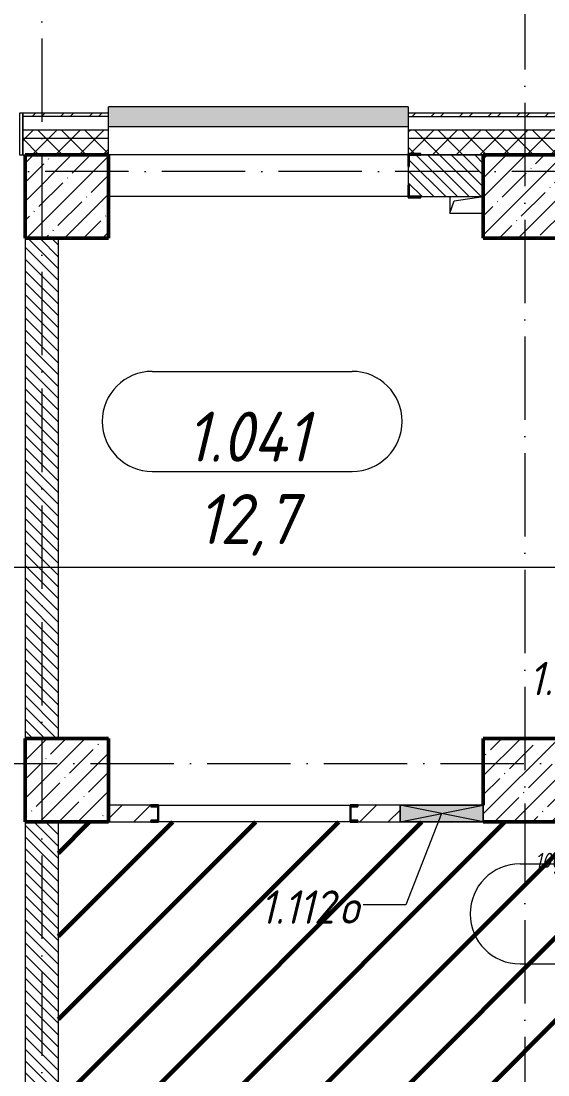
# Model space of a CAD drawing. Header units: millimetres. Extents: x -606178 to 312196, y -19338 to 632709.
# Drawn here: x -351106 to -347943, y 531958 to 538277 of the extents above; entities that cross this region are included whole.
import ezdxf

# ---------------------------------------------------------------- set-up
doc = ezdxf.new("R2010")
doc.units = ezdxf.units.MM
doc.linetypes.add('50_200_ШТРИХ_1Т_ш5_п1_п1_', pattern=[700, 500, -100, 0, -100])
for name, color, linetype, lineweight in [('6.4.1) Окр пт с инж. ПТ2.16', 3, 'Continuous', 60), ('A-____-____-DIMS', 7, 'Continuous', 9), ('A-DETL-GENF-OTLN', 7, 'Continuous', 9), ('A-GENM-____-MCUT', 7, 'Continuous', 25), ('A-GENM-____-OTLN', 7, 'Continuous', 9), ('A-GENM-____-OTLN-1', 7, 'Continuous', 25), ('A-GLAZ-____-IDEN', 7, 'Continuous', 9), ('A-GLAZ-____-OTLN', 7, 'Continuous', 9), ('A-WALL-____-MCUT', 7, 'Continuous', 13), ('A-WALL-____-MCUT-1', 7, 'Continuous', 9), ('A-WALL-____-OTLN', 7, 'Continuous', 9), ('A-WALL-____-PATT-1', 7, 'Continuous', 9), ('A-WALL-FNSH-MCUT-1', 7, 'Continuous', 9), ('I-WALL-____-OTLN', 7, 'Continuous', 9), ('S-COLS-____-MCUT', 7, 'Continuous', 50), ('S-COLS-____-OTLN', 7, 'Continuous', 9), ('S-GRID-____-OTLN-1', 7, '50_200_ШТРИХ_1Т_ш5_п1_п1_', 9)]:
    doc.layers.add(name, color=color, linetype=linetype, lineweight=lineweight)
for name, color, linetype, lineweight, true_color in [('A-AREA-IDEN-1', 7, 'Continuous', 9, 0x000000), ('A-GLAZ-____-OTLN-1', 7, 'Continuous', 9, 0xc0c0c0), ('G-____-____-SYMB-1', 9, 'Continuous', 9, 0x808080)]:
    doc.layers.add(name, color=color, linetype=linetype, lineweight=lineweight, true_color=true_color)
doc.styles.add('ISOCPEUR_I', font='isocpeui.ttf', dxfattribs={"width": 0.9, "height": 2.5})
doc.styles.add('ISOCPEUR_I_11', font='isocpeui.ttf', dxfattribs={"width": 0.9, "height": 200})
doc.styles.add('ISOCPEUR_I_7', font='isocpeui.ttf', dxfattribs={"width": 0.9, "height": 90})
doc.dimstyles.new('ISO-1_8_0_9К_СРЕДНИЙ_Кладочные_1', dxfattribs={"dimscale": 304.8, "dimtxt": 89.638306, "dimasz": 0.246063, "dimexe": 0.19685, "dimexo": 0, "dimgap": 0, "dimtad": 1, "dimdec": 3, "dimrnd": 0.001, "dimdsep": 46, "dimtxsty": 'ISOCPEUR_I_7', "dimblk1": 'OBLIQUE', "dimblk2": 'OBLIQUE', "dimsah": 1, "dimcen": 0.09, "dimdle": 0.19685, "dimazin": 0, "dimtfac": 1, "dimtdec": 4, "dimtix": 1, "dimtmove": 0, "dimatfit": 3, "dimfxl": 1, "dimtvp": 1, "dimtolj": 1, "dimtzin": 0, "dimarcsym": 2})
pattern_1 = [(135, (-425830.77, 451794.26), (-35.35534, -35.35534), [])]
pattern_2 = [(45, (-425830.77, 451794.26), (-70.71068, 70.71068), []), (135, (-425830.77, 451794.26), (-70.71068, -70.71068), [])]

# ---------------------------------------------------------------- blocks, each defined once
blk = doc.blocks.new('BSC_Колонна _Прямоугольная - 500х500-V47-АР1_План отверстий 1 этажа в осях 1-64_Ю-ЯЯ')
at = {"layer": 'S-COLS-____-OTLN'}
h = blk.add_hatch(dxfattribs=at)
h.set_pattern_fill('FP_54', color=256, style=0, pattern_type=2)
h.set_pattern_definition([(45, (-77750, -85431.04), (-114.04925, 114.04925), []), (45, (-77635.95, -85431.04), (-114.04925, 114.04925), [201.613, -40.323, 3.353, -36.97])])
h.paths.add_polyline_path([(-250, -250), (250, -250), (250, 250), (-250, 250)], flags=0)
at = {"layer": 'S-COLS-____-MCUT'}
for p, q in [((250, 250), (-250, 250)), ((-250, 250), (-250, -250)), ((250, -250), (250, 250)), ((-250, -250), (250, -250))]:
    blk.add_line(p, q, dxfattribs=at)
blk = doc.blocks.new('BSC_Колонна _Прямоугольная - 500х500-V114-АР1_План отверстий 1 этажа в осях 1-64_Ю-ЯЯ')
at = {"layer": 'S-COLS-____-OTLN'}
h = blk.add_hatch(dxfattribs=at)
h.set_pattern_fill('FP_125', color=256, style=0, pattern_type=2)
h.set_pattern_definition([(45, (-75000, -85431.04), (-114.04925, 114.04925), []), (45, (-74885.95, -85431.04), (-114.04925, 114.04925), [201.613, -40.323, 3.353, -36.97])])
h.paths.add_polyline_path([(-250, -250), (250, -250), (250, 250), (-250, 250)], flags=0)
at = {"layer": 'S-COLS-____-MCUT'}
for p, q in [((250, 250), (-250, 250)), ((-250, 250), (-250, -250)), ((250, -250), (250, 250)), ((-250, -250), (250, -250))]:
    blk.add_line(p, q, dxfattribs=at)
blk = doc.blocks.new('BSC_Колонна _Прямоугольная - 500х700-V163-АР1_План отверстий 1 этажа в осях 1-64_Ю-ЯЯ')
at = {"layer": 'S-COLS-____-OTLN'}
h = blk.add_hatch(dxfattribs=at)
h.set_pattern_fill('FP_175', color=256, style=0, pattern_type=2)
h.set_pattern_definition([(315, (-81931.04, 77850), (114.04925, 114.04925), []), (315, (-81931.04, 77735.95), (114.04925, 114.04925), [201.613, -40.323, 3.353, -36.97])])
h.paths.add_polyline_path([(-250, 350), (-250, -350), (250, -350), (250, 350), (-150, 350)], flags=0)
at = {"layer": 'S-COLS-____-MCUT'}
for p, q in [((-250, 350), (-250, -350)), ((250, 350), (-150, 350)), ((250, -350), (250, 350)), ((-250, -350), (250, -350))]:
    blk.add_line(p, q, dxfattribs=at)
blk = doc.blocks.new('Фахверк_СКБ_Уголок - 250_2700-27497298-АР1_План отверстий 1 этажа в осях 1-64_Ю-ЯЯ')
at = {"layer": 'A-GENM-____-MCUT'}
for p, q in [((200, 181), (125, 181)), ((125, 181), (125, 106)), ((131, 106), (131, 175)), ((131, 175), (200, 175)), ((200, 175), (200, 181)), ((125, 106), (131, 106)), ((131, -6), (125, -6)), ((125, -6), (125, -81)), ((131, -75), (131, -6)), ((125, -81), (200, -81)), ((200, -75), (131, -75)), ((200, -81), (200, -75))]:
    blk.add_line(p, q, dxfattribs=at)
blk = doc.blocks.new('154_Стойка_СКБ_Швеллер - СМ-2230_100-28215779-АР1_План отверстий 1 этажа в осях 1-64_Ю-ЯЯ')
at = {"layer": 'A-GENM-____-MCUT'}
for p, q in [((171, 50), (125, 50)), ((125, 50), (125, -50)), ((129.5, 42.4), (171, 42.4)), ((129.5, -42.4), (129.5, 42.4)), ((171, 42.4), (171, 50)), ((125, -50), (171, -50)), ((171, -42.4), (129.5, -42.4)), ((171, -50), (171, -42.4))]:
    blk.add_line(p, q, dxfattribs=at)
blk = doc.blocks.new('AR_Отверстие прямоугольное _в плите_ - AR_Отверстие прямоугольное _в плите_-30511731-АР1_План отверстий 1 этажа в осях 1-64_Ю-ЯЯ')
at = {"layer": 'A-GENM-____-OTLN'}
for p, q in [((-100, 50), (-100, -50)), ((-100, -50), (-75, 25)), ((-75, 25), (100, 50)), ((-100, -50), (100, -50))]:
    blk.add_line(p, q, dxfattribs=at)
blk = doc.blocks.new('Отлив_СКБ - Отлив витража_120_НВФ-31885689-АР1_План отверстий 1 этажа в осях 1-64_Ю-ЯЯ')
at = {"layer": 'A-GLAZ-____-OTLN-1'}
for points in [[(1800, 2), (1800, 120), (0, 120), (0, 2), (749.6, 2)], [(1800, 0), (1800, 2), (0, 2), (0, 0), (749.6, 0)]]:
    blk.add_hatch(color=256, dxfattribs=at).paths.add_polyline_path(points, flags=0)
at = {"layer": 'A-GLAZ-____-OTLN'}
for p, q in [((0, 83), (0, 120)), ((1800, 120), (0, 120)), ((1800, 120), (1800, 83)), ((0, 2), (1800, 2)), ((1800, 0), (0, 0))]:
    blk.add_line(p, q, dxfattribs=at)
blk = doc.blocks.new('Стены 2 - Стены 4-31194547-АР1_План отверстий 1 этажа в осях 1-64_Ю-ЯЯ')
at = {"layer": 'A-WALL-____-MCUT'}
for p, q in [((-1798.5, 41030.2), (-1798.5, 41010.2)), ((-1548.5, 41030.2), (-1798.5, 41030.2)), ((-1548.5, 41010.2), (-1548.5, 41030.2)), ((-1798.5, 41010.2), (-1548.5, 41010.2))]:
    blk.add_line(p, q, dxfattribs=at)
blk = doc.blocks.new('AR_Отверстие прямоугольное _в стене__БезПР - AR_Отверстие прямоугольное _в стене__БезПР-36427725-АР1_План отверстий 1 этажа в осях 1-64_Ю-ЯЯ')
at = {"layer": 'A-GLAZ-____-OTLN'}
blk.add_hatch(color=256, dxfattribs=at).paths.add_polyline_path([(-250, 50), (-250, -50), (250, -50), (250, 50)], flags=0)
at = {"layer": 'A-DETL-GENF-OTLN'}
for p, q in [((-250, -50), (-250, 50)), ((-250, 50), (250, 50)), ((250, 50), (-250, -50)), ((-250, 50), (250, -50)), ((250, 50), (-250, 50)), ((-250, 50), (-250, -50)), ((250, 50), (250, -50)), ((250, -50), (250, 50)), ((250, -50), (-250, -50)), ((-250, -50), (250, -50))]:
    blk.add_line(p, q, dxfattribs=at)
at = {"layer": 'A-GLAZ-____-OTLN'}
blk.add_line((250, 50), (-250, 50), dxfattribs=at)
blk = doc.blocks.new('_Oblique')
at = {"color": 0, "linetype": 'ByBlock', "lineweight": -2}
blk.add_line((-0.5, -0.5), (0.5, 0.5), dxfattribs=at)
blk = doc.blocks.new('*D4524')
at = {"layer": 'A-____-____-DIMS', "color": 0, "lineweight": -2, "transparency": 16777216}
for p, q in [((-347530.8, 533523.3), (-347530.8, 533110)), ((-347630.8, 533475.3), (-347630.8, 533110)), ((-347630.8, 533170), (-347905.8, 533170)), ((-347530.8, 533170), (-347690.8, 533170))]:
    blk.add_line(p, q, dxfattribs=at)
at = {"layer": 'Defpoints', "color": 0, "transparency": 16777216}
for p in [(-347530.8, 533523.3), (-347630.8, 533475.3), (-347530.8, 533170)]:
    blk.add_point(p, dxfattribs=at)
at = {"layer": 'A-____-____-DIMS', "color": 0, "lineweight": -2, "transparency": 16777216, "xscale": 75, "yscale": 75, "zscale": 75, "rotation": 180}
blk.add_blockref('_Oblique', (-347630.8, 533170), dxfattribs=at)
at = {"layer": 'A-____-____-DIMS', "color": 0, "lineweight": -2, "transparency": 16777216, "xscale": 75, "yscale": 75, "zscale": 75}
blk.add_blockref('_Oblique', (-347530.8, 533170), dxfattribs=at)
at = {"layer": 'A-____-____-DIMS', "color": 0, "transparency": 16777216, "insert": (-348019.7, 533290), "char_height": 90, "width": 368.207, "attachment_point": 1, "line_spacing_factor": 1.149209, "style": 'ISOCPEUR_I_7'}
blk.add_mtext('\\A1;100', dxfattribs=at)
blk = doc.blocks.new('AAR_СКБ_Марка_помещения_1_5 ммп - Номер _ Площадь-27962135-АИ_План этажа_Стены_1')
at = {"layer": 'A-AREA-IDEN-1'}
for p, q in [((-2.987, 3), (3.013, 3)), ((-2.987, 0), (3.013, 0))]:
    blk.add_line(p, q, dxfattribs=at)
for centre, start, end in [((-2.987, 1.5), 90, 270), ((3.013, 1.5), 270, 90)]:
    blk.add_arc(centre, 1.5, start, end, dxfattribs=at)

msp = doc.modelspace()

# ---------------------------------------------------------------- hatches: boundary and pattern name
at = {"layer": '6.4.1) Окр пт с инж. ПТ2.16'}
h = msp.add_hatch(dxfattribs=at)
h.set_pattern_fill('ANSI31', color=256, scale=111)
h.paths.add_polyline_path([(-348330.7712, 529160.3011), (-348330.7712, 529310.3011), (-348330.7712, 529475.3011), (-348330.7712, 529975.3011), (-348330.7712, 531655.3011), (-348076.7712, 531655.3011), (-348030.7712, 531655.3011), (-347030.7712, 531655.3011), (-346984.7712, 531655.3011), (-344916.7712, 531655.3011), (-344870.7712, 531655.3011), (-343870.7712, 531655.3011), (-343824.7712, 531655.3011), (-343530.7712, 531655.3011), (-343530.7712, 531855.3011), (-343530.7712, 532355.3011), (-343530.7712, 533175.3011), (-343530.7712, 533221.3011), (-343530.7712, 533475.3011), (-343725.7712, 533475.3011), (-344475.7712, 533475.3011), (-345084.7712, 533475.3011), (-345130.7712, 533475.3011), (-346280.7712, 533475.3011), (-346326.7712, 533475.3011), (-346780.7712, 533475.3011), (-347530.7712, 533475.3011), (-347630.7712, 533475.3011), (-348330.7712, 533475.3011), (-348830.7712, 533475.3011), (-349084.7712, 533475.3011), (-349130.7712, 533475.3011), (-350280.7712, 533475.3011), (-350326.7712, 533475.3011), (-350580.7712, 533475.3011), (-350880.7712, 533475.3011), (-350880.7712, 527625.3011), (-350580.7712, 527625.3011), (-350580.7712, 527125.3011), (-350880.7712, 527125.3011), (-350880.7712, 522175.3011), (-350580.7712, 522175.3011), (-350580.7712, 521925.3011), (-348630.7712, 521925.3011), (-348330.7712, 521925.3011), (-348330.7712, 522175.3011), (-348330.7712, 524850.3011), (-348330.7712, 526100.3011), (-348330.7712, 527125.3011), (-348330.7712, 527625.3011)])
at = {"layer": 'A-WALL-____-PATT-1'}
h = msp.add_hatch(dxfattribs=at)
h.set_pattern_fill('FP_3', color=256, style=0, pattern_type=2)
h.set_pattern_definition([(45, (-425830.77, 451794.26), (-85.53659, 85.53659), []), (45, (-425773.75, 451794.26), (-85.53659, 85.53659), [])])
h.paths.add_polyline_path([(-337471.1465, 537705.3011), (-336820.7712, 537705.3011), (-336820.7712, 537725.3011), (-340005.7712, 537725.3011), (-340005.7712, 537705.3011), (-338354.8969, 537705.3011)], flags=0)
h.paths.add_polyline_path([(-342930.7712, 537705.3011), (-341805.7712, 537705.3011), (-341805.7712, 537725.3011), (-342930.7712, 537725.3011)], flags=0)
h.paths.add_polyline_path([(-344730.7712, 537705.3011), (-344730.7712, 537725.3011), (-348780.7712, 537725.3011), (-348780.7712, 537705.3011), (-346308.6499, 537705.3011)], flags=0)
h.paths.add_polyline_path([(-350727.4016, 537705.3011), (-350580.7712, 537705.3011), (-350580.7712, 537725.3011), (-351095.7712, 537725.3011), (-351095.7712, 537705.3011)], flags=0)
h = msp.add_hatch(dxfattribs=at)
h.set_pattern_fill('FP_1', color=256, style=0, pattern_type=2)
h.set_pattern_definition(pattern_2)
h.paths.add_polyline_path([(-337471.1465, 537575.3011), (-336820.7712, 537575.3011), (-336820.7712, 537625.3011), (-340005.7712, 537625.3011), (-340005.7712, 537575.3011), (-338354.8969, 537575.3011)], flags=0)
h.paths.add_polyline_path([(-342930.7712, 537575.3011), (-341805.7712, 537575.3011), (-341805.7712, 537625.3011), (-342930.7712, 537625.3011)], flags=0)
h.paths.add_polyline_path([(-344730.7712, 537575.3011), (-344730.7712, 537625.3011), (-348780.7712, 537625.3011), (-348780.7712, 537575.3011), (-346308.6499, 537575.3011)], flags=0)
h.paths.add_polyline_path([(-351095.7712, 537575.3011), (-350580.7712, 537575.3011), (-350580.7712, 537625.3011), (-351095.7712, 537625.3011)], flags=0)
h = msp.add_hatch(dxfattribs=at)
h.set_pattern_fill('FP_1', color=256, style=0, pattern_type=2)
h.set_pattern_definition(pattern_2)
h.paths.add_polyline_path([(-336820.7712, 537475.3011), (-336820.7712, 537575.3011), (-340005.7712, 537575.3011), (-340005.7712, 537481.3011), (-339930.7712, 537481.3011), (-339930.7712, 537475.3011), (-337080.7712, 537475.3011)], flags=0)
h.paths.add_polyline_path([(-342430.7712, 537475.3011), (-341880.7712, 537475.3011), (-341880.7712, 537481.3011), (-341805.7712, 537481.3011), (-341805.7712, 537575.3011), (-342930.7712, 537575.3011), (-342930.7712, 537475.3011), (-342773.6485, 537475.3011)], flags=0)
h.paths.add_polyline_path([(-344805.7712, 537475.3011), (-344805.7712, 537481.3011), (-344730.7712, 537481.3011), (-344730.7712, 537575.3011), (-348780.7712, 537575.3011), (-348780.7712, 537481.3011), (-348705.7712, 537481.3011), (-348705.7712, 537475.3011), (-346308.6499, 537475.3011)], flags=0)
h.paths.add_polyline_path([(-350727.4016, 537475.3011), (-350580.7712, 537475.3011), (-350580.7712, 537575.3011), (-351095.7712, 537575.3011), (-351095.7712, 537475.3011), (-351080.7712, 537475.3011)], flags=0)
h = msp.add_hatch(dxfattribs=at)
h.set_pattern_fill('FP_6', color=256, style=0, pattern_type=2)
h.set_pattern_definition(pattern_1)
h.paths.add_polyline_path([(-348705.7712, 537225.3011), (-348330.7712, 537225.3011), (-348330.7712, 537475.3011), (-348774.7712, 537475.3011), (-348774.7712, 537406.3011), (-348780.7712, 537406.3011), (-348780.7712, 537294.3011), (-348774.7712, 537294.3011), (-348774.7712, 537225.3011)], flags=0)
h = msp.add_hatch(dxfattribs=at)
h.set_pattern_fill('FP_6', color=256, style=0, pattern_type=2)
h.set_pattern_definition(pattern_1)
h.paths.add_polyline_path([(-350880.7712, 533975.3011), (-350880.7712, 536975.3011), (-351080.7712, 536975.3011), (-351080.7712, 533975.3011)], flags=0)
h = msp.add_hatch(dxfattribs=at)
h.set_pattern_fill('FP_4', color=256, style=0, pattern_type=2)
h.set_pattern_definition([(45, (-425830.77, 451794.26), (-84.85281, 84.85281), [])])
h.paths.add_polyline_path([(-350580.7712, 533475.3011), (-350326.7712, 533475.3011), (-350326.7712, 533482.9011), (-350285.2712, 533482.9011), (-350285.2712, 533567.7011), (-350326.7712, 533567.7011), (-350326.7712, 533575.3011), (-350580.7712, 533575.3011), (-350580.7712, 533482.9011)], flags=0)
h.paths.add_polyline_path([(-349071.5607, 533475.3011), (-348830.7712, 533475.3011), (-348830.7712, 533575.3011), (-349084.7712, 533575.3011), (-349084.7712, 533567.7011), (-349126.2712, 533567.7011), (-349126.2712, 533482.9011), (-349084.7712, 533482.9011), (-349084.7712, 533475.3011)], flags=0)
h = msp.add_hatch(dxfattribs=at)
h.set_pattern_fill('FP_6', color=256, style=0, pattern_type=2)
h.set_pattern_definition(pattern_1)
h.paths.add_polyline_path([(-350880.7712, 527625.3011), (-350880.7712, 533475.3011), (-351080.7712, 533475.3011), (-351080.7712, 527625.3011)], flags=0)
at = {"layer": 'S-COLS-____-OTLN'}
h = msp.add_hatch(dxfattribs=at)
h.set_pattern_fill('FP_13', color=256, style=0, pattern_type=2)
h.set_pattern_definition([(45, (-425830.77, 451794.26), (-114.04925, 114.04925), []), (45, (-425716.72, 451794.26), (-114.04925, 114.04925), [201.612, -40.322, 3.353, -36.97])])
h.paths.add_polyline_path([(-350580.7712, 533475.3011), (-350580.7712, 533975.3011), (-351080.7712, 533975.3011), (-351080.7712, 533475.3011)], flags=0)

# ---------------------------------------------------------------- linework, layer by layer
at = {"layer": 'A-GLAZ-____-IDEN'}
for p, q in [((-348580.7712, 533525.3011), (-348796.3267, 532976.8558)), ((-348796.3267, 532976.8558), (-349052.026, 532976.8558))]:
    msp.add_line(p, q, dxfattribs=at)
at = {"layer": 'A-WALL-____-MCUT'}
for p, q in [((-351095.7712, 537705.3011), (-351095.7712, 537475.3011)), ((-350580.7712, 537705.3011), (-351095.7712, 537705.3011)), ((-350580.7712, 537475.3011), (-350580.7712, 537705.3011)), ((-348780.7712, 537705.3011), (-344730.7712, 537705.3011)), ((-348780.7712, 537705.3011), (-348780.7712, 537481.3011)), ((-351095.7712, 537475.3011), (-351080.7712, 537475.3011)), ((-348780.7712, 537406.3011), (-348780.7712, 537294.3011)), ((-348705.7712, 537225.3011), (-348330.7712, 537225.3011)), ((-351080.7712, 536975.3011), (-351080.7712, 533975.3011)), ((-350880.7712, 533975.3011), (-350880.7712, 536975.3011)), ((-351080.7712, 533975.3011), (-350880.7712, 533975.3011)), ((-351080.7712, 533475.3011), (-351080.7712, 527625.3011)), ((-350880.7712, 533475.3011), (-351080.7712, 533475.3011)), ((-350880.7712, 527625.3011), (-350880.7712, 533475.3011))]:
    msp.add_line(p, q, dxfattribs=at)
at = {"layer": 'A-WALL-____-MCUT-1'}
for p, q in [((-351095.7712, 537625.3011), (-350580.7712, 537625.3011)), ((-348780.7712, 537625.3011), (-344730.7712, 537625.3011)), ((-351095.7712, 537575.3011), (-350580.7712, 537575.3011)), ((-348780.7712, 537575.3011), (-344730.7712, 537575.3011)), ((-348330.7712, 537475.3011), (-348705.7712, 537475.3011)), ((-348705.7712, 537475.3011), (-348330.7712, 537475.3011))]:
    msp.add_line(p, q, dxfattribs=at)
at = {"layer": 'A-WALL-____-OTLN'}
for p, q in [((-348780.7712, 537475.3011), (-350580.7712, 537475.3011)), ((-348780.7712, 537225.3011), (-350580.7712, 537225.3011))]:
    msp.add_line(p, q, dxfattribs=at)
at = {"layer": 'A-WALL-FNSH-MCUT-1'}
for p, q in [((-350580.7712, 537725.3011), (-351095.7712, 537725.3011)), ((-351095.7712, 537725.3011), (-351095.7712, 537705.3011)), ((-350580.7712, 537705.3011), (-350580.7712, 537725.3011)), ((-344730.7712, 537725.3011), (-348780.7712, 537725.3011)), ((-348780.7712, 537725.3011), (-348780.7712, 537705.3011)), ((-350326.7712, 533575.3011), (-350580.7712, 533575.3011)), ((-350580.7712, 533575.3011), (-350580.7712, 533475.3011)), ((-348830.7712, 533575.3011), (-349084.7712, 533575.3011)), ((-350580.7712, 533475.3011), (-350326.7712, 533475.3011)), ((-349084.7712, 533475.3011), (-348830.7712, 533475.3011))]:
    msp.add_line(p, q, dxfattribs=at)
at = {"layer": 'G-____-____-SYMB-1'}
msp.add_line((-430745.3734, 535003.3117), (-321318.4174, 535003.3117), dxfattribs=at)
at = {"layer": 'I-WALL-____-OTLN'}
for p, q in [((-350280.7712, 533575.3011), (-349130.7712, 533575.3011)), ((-349130.7712, 533475.3011), (-350280.7712, 533475.3011))]:
    msp.add_line(p, q, dxfattribs=at)
at = {"layer": 'S-COLS-____-MCUT'}
for p, q in [((-350580.7712, 533975.3011), (-351080.7712, 533975.3011)), ((-351080.7712, 533975.3011), (-351080.7712, 533475.3011)), ((-350580.7712, 533475.3011), (-350580.7712, 533975.3011)), ((-351080.7712, 533475.3011), (-350580.7712, 533475.3011))]:
    msp.add_line(p, q, dxfattribs=at)
at = {"layer": 'S-GRID-____-OTLN-1'}
for p, q in [((-348080.7712, 542687.1106), (-348080.7712, 491375.8881)), ((-350980.7712, 542374.2366), (-350980.7712, 491625.2377)), ((-321756.3646, 537375.3011), (-430499.5414, 537375.3011)), ((-430499.5414, 533825.3011), (-321756.3646, 533825.3011))]:
    msp.add_line(p, q, dxfattribs=at)

# ---------------------------------------------------------------- block references
at = {"layer": 'A-AREA-IDEN-1', "xscale": 199.9999999999999, "yscale": 199.9999999999999, "zscale": 199.9999999999999}
for p in [(-349720.6004, 535576.8735), (-347512.4029, 532623.4894)]:
    msp.add_blockref('AAR_СКБ_Марка_помещения_1_5 ммп - Номер _ Площадь-27962135-АИ_План этажа_Стены_1', p, dxfattribs=at)
at = {"layer": 'A-GENM-____-OTLN'}
msp.add_blockref('AR_Отверстие прямоугольное _в плите_ - AR_Отверстие прямоугольное _в плите_-30511731-АР1_План отверстий 1 этажа в осях 1-64_Ю-ЯЯ', (-348430.7712, 537175.3011), dxfattribs=at)
at = {"layer": 'A-GENM-____-OTLN-1'}
for name, p in [('Фахверк_СКБ_Уголок - 250_2700-27497298-АР1_План отверстий 1 этажа в осях 1-64_Ю-ЯЯ', (-348905.7712, 537300.3011)), ('154_Стойка_СКБ_Швеллер - СМ-2230_100-28215779-АР1_План отверстий 1 этажа в осях 1-64_Ю-ЯЯ', (-349255.7712, 533525.3011))]:
    msp.add_blockref(name, p, dxfattribs=at)
at = {"layer": 'A-GENM-____-OTLN-1', "rotation": 180}
msp.add_blockref('154_Стойка_СКБ_Швеллер - СМ-2230_100-28215779-АР1_План отверстий 1 этажа в осях 1-64_Ю-ЯЯ', (-350155.7712, 533525.3011), dxfattribs=at)
at = {"layer": 'A-GLAZ-____-OTLN'}
msp.add_blockref('Отлив_СКБ - Отлив витража_120_НВФ-31885689-АР1_План отверстий 1 этажа в осях 1-64_Ю-ЯЯ', (-350580.7712, 537642.3011), dxfattribs=at)
at = {"layer": 'A-GLAZ-____-OTLN', "rotation": 180}
msp.add_blockref('AR_Отверстие прямоугольное _в стене__БезПР - AR_Отверстие прямоугольное _в стене__БезПР-36427725-АР1_План отверстий 1 этажа в осях 1-64_Ю-ЯЯ', (-348580.7712, 533525.3011), dxfattribs=at)
at = {"layer": 'A-WALL-____-OTLN', "rotation": 89.9999999999999}
msp.add_blockref('Стены 2 - Стены 4-31194547-АР1_План отверстий 1 этажа в осях 1-64_Ю-ЯЯ', (-310085.5292, 539273.8129), dxfattribs=at)
at = {"layer": 'S-COLS-____-OTLN'}
for name, p in [('BSC_Колонна _Прямоугольная - 500х500-V114-АР1_План отверстий 1 этажа в осях 1-64_Ю-ЯЯ', (-350830.7712, 537225.3011)), ('BSC_Колонна _Прямоугольная - 500х500-V47-АР1_План отверстий 1 этажа в осях 1-64_Ю-ЯЯ', (-348080.7712, 537225.3011))]:
    msp.add_blockref(name, p, dxfattribs=at)
at = {"layer": 'S-COLS-____-OTLN', "rotation": 89.9999999999999}
msp.add_blockref('BSC_Колонна _Прямоугольная - 500х700-V163-АР1_План отверстий 1 этажа в осях 1-64_Ю-ЯЯ', (-347980.7712, 533725.3011), dxfattribs=at)

# ---------------------------------------------------------------- texts
at = {"layer": 'A-AREA-IDEN-1', "char_height": 300, "attachment_point": 8, "line_spacing_factor": 1.139951, "style": 'ISOCPEUR_I'}
for s, insert, width in [('\\pxqc,t8.46667,16.93333,25.4,33.86667,42.33333,50.8,59.26667,67.73333,76.2,84.66667,93.13333,101.6,110.06667,118.53333,127,135.46667,143.93333,152.4,160.86667,169.33333,177.8,186.26667,194.73333,203.2,211.66667,220.13333,228.6,237.06667,245.53333,254,262.46667,270.93333;{1.041}', (-349745.0294, 535635.2034), 886), ('\\pxqc,t8.46667,16.93333,25.4,33.86667,42.33333,50.8,59.26667,67.73333,76.2,84.66667,93.13333,101.6,110.06667,118.53333,127,135.46667,143.93333,152.4,160.86667,169.33333,177.8,186.26667,194.73333,203.2,211.66667,220.13333,228.6,237.06667,245.53333,254,262.46667,270.93333;{12,7}', (-349746.0294, 535071.2554), 702)]:
    msp.add_mtext(s, dxfattribs=dict(at, insert=insert, width=width))
at = {"layer": 'A-GLAZ-____-IDEN', "char_height": 200, "attachment_point": 1, "style": 'ISOCPEUR_I_11'}
for s, insert, width in [('1.135', (-348056.98, 534435.1239), 620.506125), ('1.112', (-349670.8765, 533064.4704), 577.215), ('\\fISOCPEUR|b0|i1|c204|p34|;\\W.9;о', (-349194.6265, 533064.4704), 158.734125)]:
    msp.add_mtext(s, dxfattribs=dict(at, insert=insert, width=width))

# ---------------------------------------------------------------- dimensions: what is measured, and where the dimension line sits
at = {"layer": 'A-____-____-DIMS'}
dim = msp.add_linear_dim(base=(-347530.7712, 533170.0359), p1=(-347630.7712, 533475.3011), p2=(-347530.7712, 533523.2744), dimstyle='ISO-1_8_0_9К_СРЕДНИЙ_Кладочные_1', override={"dimpost": '<>', "dimfxl": 110.911838}, dxfattribs=at)
dim.commit()
dim.dimension.update_dxf_attribs({"geometry": '*D4524', "text_midpoint": (-347835.6209, 533170.0359), "dimtype": 160})

doc.saveas('drawing.dxf')
